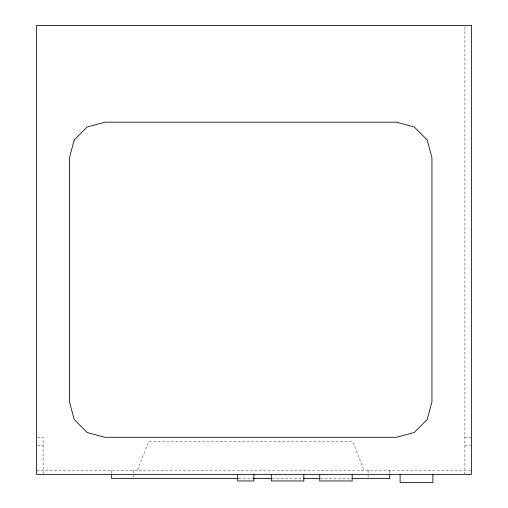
<?xml version="1.0" encoding="UTF-8"?>
<svg xmlns="http://www.w3.org/2000/svg" width="508" height="508" viewBox="0 0 508 508"><rect width="100%" height="100%" fill="white"/><g stroke="black" fill="none" stroke-linecap="round" stroke-linejoin="round"><path stroke-width="0.38" stroke-dasharray="2.54 1.91" d="M137.433 470.243L148.761 441.414L352.647 441.414L363.976 470.243M37.255 437.293L43.11 437.293L43.11 474.364M464.89 437.293L471.481 437.293M37.255 445.529L43.11 445.529M464.89 445.529L471.481 445.529M36.519 470.243L471.481 470.243M238.633 478.479L253.041 478.479M272.085 478.479L303.111 478.479M320.377 478.479L351.352 478.479M464.89 26.988L464.89 474.364M389.744 470.243L389.744 473.989M368.097 470.243L368.097 477.73M133.318 470.243L133.318 477.73M111.665 470.243L111.665 473.989"/><path stroke-width="0.76" d="M238.239 478.479L111.665 478.479L111.665 473.989M253.409 478.479L271.742 478.479M303.378 478.479L319.957 478.479M351.898 478.479L389.744 478.479L389.744 473.989M432.873 474.364L432.873 482.6L400.114 482.6L400.114 474.364M352.215 474.364L352.215 480.955L319.716 480.955L319.716 474.364M303.816 474.364L303.816 480.955L271.316 480.955L271.316 474.364M253.867 474.364L253.867 480.955L237.706 480.955L237.706 474.364M74.225 139.935L69.475 157.671L69.475 401.815L74.225 419.557L87.211 432.537L104.946 437.293L396.462 437.293L414.198 432.537L427.184 419.557L431.94 401.815L431.94 157.671L427.184 139.935L414.198 126.949L396.462 122.193L104.946 122.193L87.211 126.949L74.225 139.935M471.481 25.4L36.519 25.4L36.519 474.364L471.481 474.364L471.481 25.4"/></g></svg>
